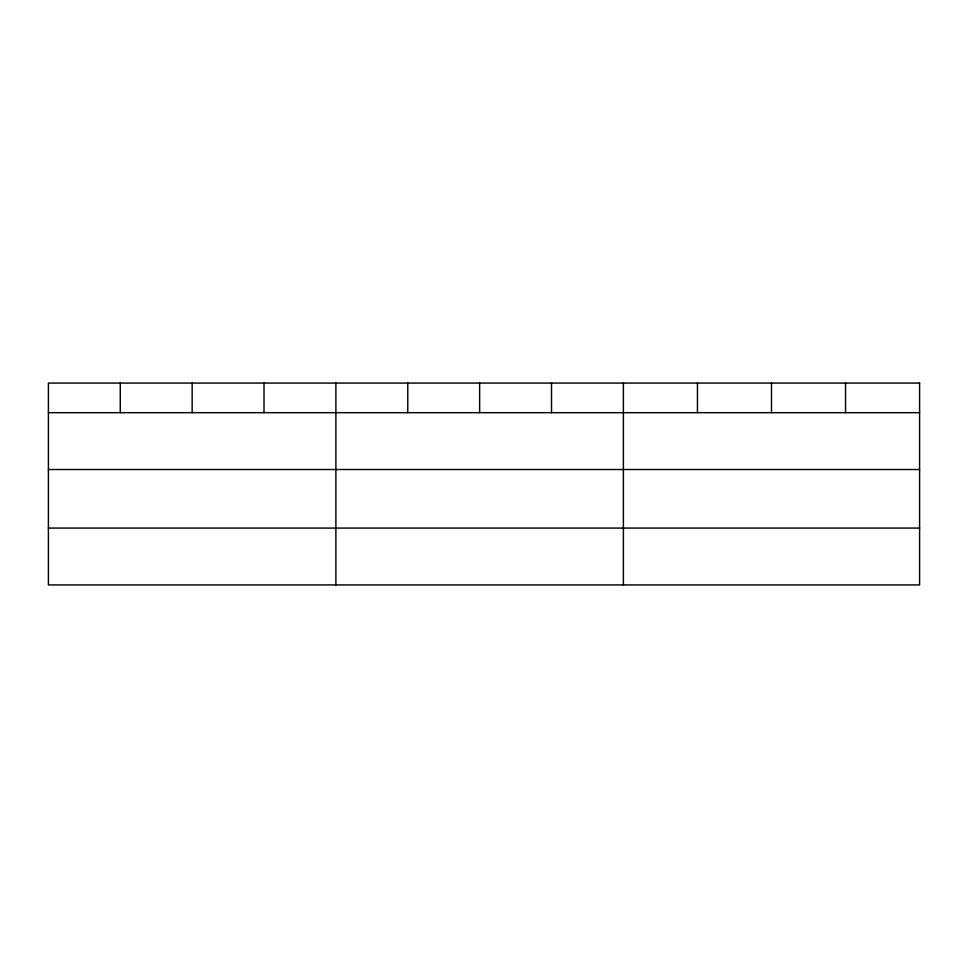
<?xml version="1.0" encoding="UTF-8"?>
<svg xmlns="http://www.w3.org/2000/svg" width="968" height="968" viewBox="0 0 968 968"><rect width="100%" height="100%" fill="white"/><g stroke="black" fill="none" stroke-linecap="round" stroke-linejoin="round"><path stroke-width="1.45" d="M48.4 412.683L919.6 412.683M48.4 469.516L919.6 469.516M48.4 528.08L919.6 528.08M845.548 383.074L845.548 412.683M771.496 383.074L771.496 412.683M697.444 383.074L697.444 412.683M623.392 383.074L623.392 584.926M551.518 383.074L551.518 412.683M479.644 383.074L479.644 412.683M407.77 383.074L407.77 412.683M335.896 383.074L335.896 584.926M264.022 383.074L264.022 412.683M192.148 383.074L192.148 412.683M120.274 383.074L120.274 412.683M919.6 383.074L48.4 383.074L48.4 584.926L919.6 584.926L919.6 383.074"/></g></svg>
